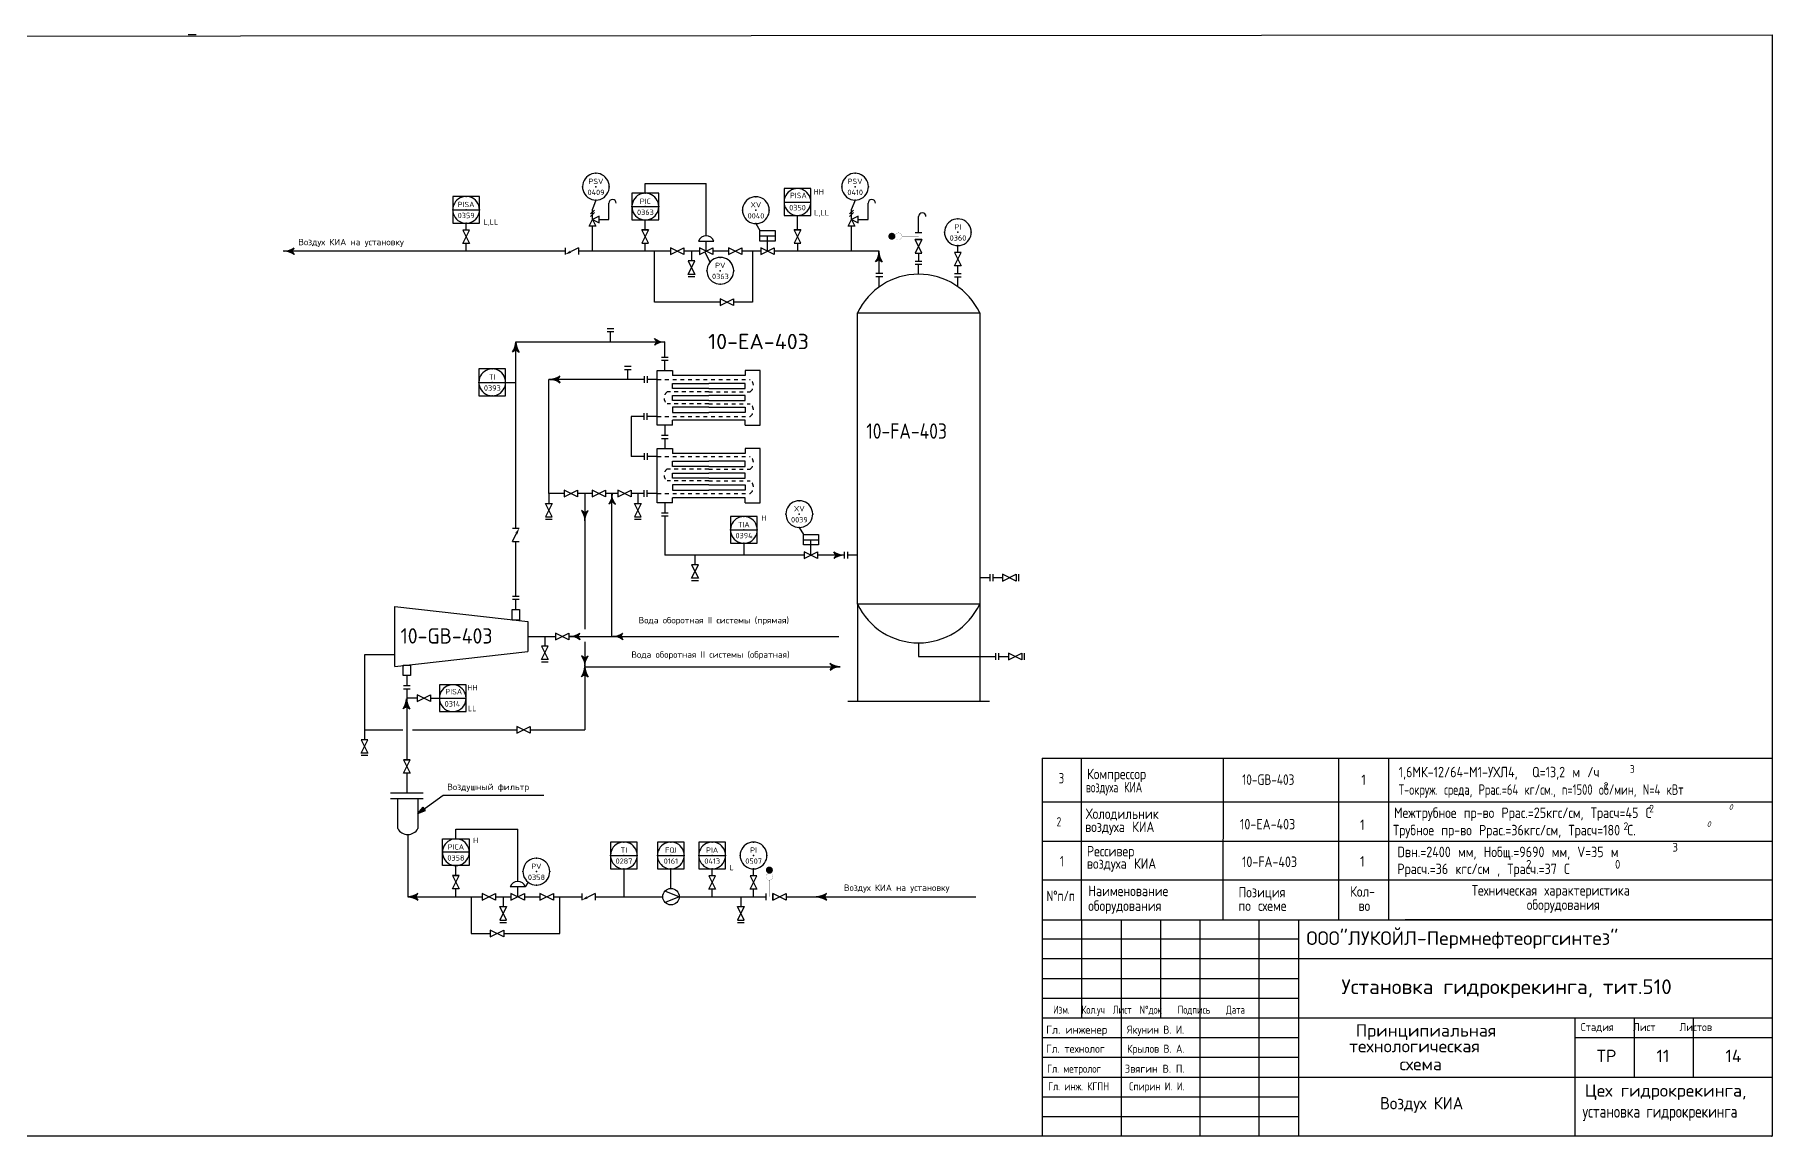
# Model space of a CAD drawing. Extents: x 181 to 450, y 167 to 368.
# Drawn here: x 228.41 to 273.69, y 171.86 to 200.56 of the extents above; entities that cross this region are included whole.
import ezdxf
from ezdxf.enums import TextEntityAlignment as Align

# ---------------------------------------------------------------- set-up
doc = ezdxf.new("R2010")
doc.units = 0
doc.linetypes.add('DASH', pattern=[0.15625, 0.09375, -0.0625])
doc.linetypes.add('DASHS', pattern=[0.375, 0.25, -0.125])
doc.layers.get('0').update_dxf_attribs({"linetype": 'CONTINUOUS'})
for name, color, linetype in [('1', 2, 'CONTINUOUS'), ('3', 7, 'DASHS'), ('CORPORATSERV', 3, 'CONTINUOUS'), ('IN-ATTRIBS', 7, 'CONTINUOUS'), ('IN-SOFTWARE', 7, 'CONTINUOUS'), ('IN-TEXT', 1, 'CONTINUOUS')]:
    doc.layers.add(name, color=color, linetype=linetype)
doc.styles.add('ATTRIBS', font='SIMPLEX', dxfattribs={"width": 0.8, "height": 0.125})
doc.styles.add('NARROW', font='simplex', dxfattribs={"width": 0.75, "height": 0.1})
doc.styles.add('S1', font='SIMPLEX.shx')
doc.styles.add('SIMPLEX', font='SIMPLEX')
doc.styles.get("Standard").update_dxf_attribs({"font": 'ISOCP'})
doc.styles.add('STYLE', font='txt.shx', dxfattribs={"width": 0.8, "height": 4})

# ---------------------------------------------------------------- blocks, each defined once
blk = doc.blocks.new('PI35')
at = {"layer": 'IN-ATTRIBS'}
for p in [(-0.25, 0), (0, 0.25), (0, 0), (0.25, 0), (0, -0.25)]:
    blk.add_point(p, dxfattribs=at)
at = {"layer": 'IN-ATTRIBS', "flags": 1}
for tag, style, width, p in [('IDNUM', 'ATTRIBS', 0.8, (0.009, 0.584)), ('DWGNO', 'ATTRIBS', 0.8, (0.003, 0.447)), ('FILENO', 'ATTRIBS', 0.8, (-0.003, 0.311)), ('LOC', 'ATTRIBS', 0.8, (-0.08, -0.422)), ('INSTALL', 'ATTRIBS', 0.8, (-0.087, -0.699)), ('SIG', 'ATTRIBS', 0.8, (-0.087, -0.563)), ('DATE', 'ATTRIBS', 0.8, (-0.088, -0.969)), ('SERV', 'ATTRIBS', 0.8, (-0.083, -0.838)), ('CSYS', 'NARROW', 0.75, (-0.087, -1.243)), ('DES', 'NARROW', 0.75, (-0.087, -1.102))]:
    blk.add_attdef(tag, text='', height=0.1, dxfattribs=dict(at, style=style, width=width)).set_placement(p, align=Align.CENTER)
at = {"layer": 'IN-ATTRIBS', "style": 'ATTRIBS', "flags": 1}
blk.add_attdef('SYSCDI', text='', height=0.1, dxfattribs=at).set_placement((-0.312, 0.312), align=Align.RIGHT)
at = {"layer": 'IN-ATTRIBS', "style": 'S1'}
for tag, p in [('XT', (0.324, 0.257)), ('A1', (0.323, 0.115)), ('A2', (0.323, -0.035)), ('A3', (0.323, -0.185)), ('RES', (0.323, -0.342))]:
    blk.add_attdef(tag, p, '', height=0.1, dxfattribs=at)
at = {"layer": 'IN-ATTRIBS', "style": 'ATTRIBS'}
blk.add_attdef('SYSCDV', text='', height=0.1, dxfattribs=at).set_placement((-0.312, 0.141), align=Align.RIGHT)
at = {"layer": 'IN-ATTRIBS', "style": 'S1'}
for tag, p in [('INSTTYPE', (0, 0.05)), ('TAGNUM', (0.002, -0.156)), ('MD', (0.402, -0.565)), ('SZ', (0.402, -0.696))]:
    blk.add_attdef(tag, text='', height=0.1, dxfattribs=at).set_placement(p, align=Align.CENTER)
blk = doc.blocks.new('PI29')
at = {"layer": 'IN-ATTRIBS'}
for p in [(-0.25, 0), (0, 0.25), (0, 0), (0.25, 0), (0, -0.25)]:
    blk.add_point(p, dxfattribs=at)
at = {"layer": 'IN-ATTRIBS', "flags": 1}
for tag, style, width, p in [('IDNUM', 'ATTRIBS', 0.8, (0.009, 0.584)), ('DWGNO', 'ATTRIBS', 0.8, (0.003, 0.447)), ('FILENO', 'ATTRIBS', 0.8, (-0.003, 0.311)), ('LOC', 'ATTRIBS', 0.8, (-0.08, -0.422)), ('INSTALL', 'ATTRIBS', 0.8, (-0.087, -0.699)), ('SIG', 'ATTRIBS', 0.8, (-0.087, -0.563)), ('DATE', 'ATTRIBS', 0.8, (-0.088, -0.969)), ('SERV', 'ATTRIBS', 0.8, (-0.083, -0.838)), ('CSYS', 'NARROW', 0.75, (-0.087, -1.243)), ('DES', 'NARROW', 0.75, (-0.087, -1.102))]:
    blk.add_attdef(tag, text='', height=0.1, dxfattribs=dict(at, style=style, width=width)).set_placement(p, align=Align.CENTER)
at = {"layer": 'IN-ATTRIBS', "style": 'ATTRIBS', "flags": 1}
blk.add_attdef('SYSCDI', text='', height=0.1, dxfattribs=at).set_placement((-0.312, 0.312), align=Align.RIGHT)
at = {"layer": 'IN-ATTRIBS', "style": 'S1'}
for tag, p in [('XT', (0.324, 0.257)), ('A1', (0.323, 0.115)), ('A2', (0.323, -0.035)), ('A3', (0.323, -0.185)), ('RES', (0.323, -0.342))]:
    blk.add_attdef(tag, p, '', height=0.1, dxfattribs=at)
at = {"layer": 'IN-ATTRIBS', "style": 'ATTRIBS'}
blk.add_attdef('SYSCDV', text='', height=0.1, dxfattribs=at).set_placement((-0.312, 0.141), align=Align.RIGHT)
at = {"layer": 'IN-ATTRIBS', "style": 'S1'}
for tag, p in [('INSTTYPE', (0, 0.05)), ('TAGNUM', (0.002, -0.156)), ('MD', (0.402, -0.565)), ('SZ', (0.402, -0.696))]:
    blk.add_attdef(tag, text='', height=0.1, dxfattribs=at).set_placement(p, align=Align.CENTER)
blk = doc.blocks.new('-ARROW')
blk.add_line((0.085, 0), (0.125, 0))
for points in [[(0.085, 0), (0, 0), (0.085, 0), (0.124, 0.025)], [(0.085, 0), (0, 0), (0.085, 0), (0.124, -0.025)]]:
    blk.add_solid(points)
blk = doc.blocks.new('PE2')
for points in [[(0, 0, 0.150368), (0.188, 0.062, 0.150368)], [(0.125, 0, 0.206864), (0.188, 0.062, 0.206864)], [(0.125, 0, -0.206864), (0.188, -0.062, -0.206864)]]:
    blk.add_lwpolyline(points, format="xyb")
blk.add_arc((-0.008, -0.336), 0.336, 54.4623, 88.6678)
for points in [[(0, 0), (0.125, 0), (0.04, 0.003), (0.141, 0.008)], [(0, 0), (0.125, 0), (0.04, -0.003), (0.141, -0.008)], [(0.04, 0.003), (0.141, 0.008), (0.079, 0.011), (0.156, 0.019)], [(0.079, 0.011), (0.156, 0.019), (0.117, 0.024), (0.169, 0.031)], [(0.117, 0.024), (0.169, 0.031), (0.154, 0.041), (0.179, 0.046)], [(0.154, 0.041), (0.179, 0.046), (0.188, 0.062)], [(0.04, -0.003), (0.141, -0.008), (0.079, -0.011), (0.156, -0.019)], [(0.079, -0.011), (0.156, -0.019), (0.117, -0.024), (0.169, -0.031)], [(0.117, -0.024), (0.169, -0.031), (0.154, -0.041), (0.179, -0.046)], [(0.154, -0.041), (0.179, -0.046), (0.188, -0.062)]]:
    blk.add_solid(points)

msp = doc.modelspace()

# ---------------------------------------------------------------- hatches: boundary and pattern name
h = msp.add_hatch(color=7)
h.paths.add_polyline_path([(238.4, 180.271), (238.569, 180.392), (238.537, 180.435)])
h.paths.add_polyline_path([(238.4, 180.271), (238.6, 180.35), (238.569, 180.392)])

# ---------------------------------------------------------------- linework, layer by layer
at = {"color": 7}
for p, q in [((232.621, 200.561), (232.41, 200.561)), ((244.325, 196.432), (244.325, 196.683)), ((244.325, 196.683), (245.91, 196.683)), ((245.91, 195.324), (245.91, 196.683)), ((243.038, 196.254), (242.947, 196.016)), ((249.791, 196.254), (249.7, 196.016)), ((242.896, 195.892), (242.998, 195.994)), ((242.896, 195.83), (242.998, 195.932)), ((242.947, 195.747), (242.947, 196.016)), ((244.325, 195.481), (244.325, 195.735)), ((247.206, 195.642), (247.312, 195.461)), ((248.29, 195.481), (248.29, 195.855)), ((249.649, 195.892), (249.751, 195.994)), ((249.649, 195.83), (249.751, 195.932)), ((249.7, 195.747), (249.7, 196.016)), ((244.325, 194.922), (244.325, 195.132)), ((246.016, 194.64), (245.874, 194.904)), ((248.29, 195.132), (248.29, 194.922)), ((240.685, 191.504), (240.952, 191.504)), ((248.338, 187.723), (248.443, 187.542)), ((246.895, 187.31), (246.895, 187.003)), ((238.378, 183.275), (238.113, 183.275)), ((238.726, 183.275), (238.958, 183.275)), ((254.667, 181.709, -0.125), (254.667, 171.861)), ((255.695, 177.503, -0.311), (255.692, 181.709, -0.115)), ((259.385, 177.503, 0.722), (259.391, 181.709, -0.082)), ((262.397, 177.503, -0.139), (262.395, 181.709, -0.055)), ((263.702, 177.503, -0.139), (263.7, 181.709, -0.043)), ((238.4, 180.271), (239.06, 180.745)), ((239.06, 180.745), (241.677, 180.745)), ((238.4, 180.271), (238.537, 180.435)), ((238.4, 180.271), (238.6, 180.35)), ((238.6, 180.35), (238.537, 180.435)), ((254.667, 180.572, -0.125), (273.691, 180.572, 0.001)), ((239.388, 179.609), (239.388, 179.86)), ((239.388, 179.86), (241, 179.86)), ((241, 178.501), (241, 179.86)), ((239.388, 178.658), (239.388, 178.912)), ((241.274, 178.478), (241.197, 178.363)), ((243.766, 178.828), (243.766, 178.099)), ((244.989, 178.317), (244.989, 178.828)), ((254.667, 178.539, -0.139), (273.691, 178.539, -0.31)), ((239.388, 178.099), (239.388, 178.309)), ((254.667, 177.503, -0.139), (273.691, 177.506, 0.001)), ((254.667, 177.503, -0.139), (273.691, 177.503, -0.139)), ((258.781, 171.861, 0.861), (258.781, 177.506, 0.861)), ((260.323, 171.861, 0.861), (260.323, 177.506, 0.861)), ((261.351, 171.861, 0.861), (261.351, 177.506, 0.861)), ((273.691, 177.503, -0.139), (264.128, 177.503, -0.139)), ((254.667, 177.002, 0.861), (261.351, 177.002, 0.861)), ((254.667, 176.488, 0.861), (273.691, 176.488, 0.861)), ((254.667, 175.974, 0.861), (261.351, 175.974, 0.861)), ((254.667, 175.46, 0.861), (261.351, 175.46, 0.861)), ((254.667, 174.946, 0.861), (273.691, 174.946, 0.861)), ((268.55, 174.946, 0.861), (268.55, 171.861, 0.861)), ((270.092, 174.946, 0.861), (270.092, 173.403, 0.861)), ((271.635, 174.946, 0.861), (271.635, 173.403, 0.861)), ((254.667, 174.431, 0.861), (261.351, 174.431, 0.861)), ((268.55, 174.431, 0.861), (273.691, 174.431, 0.861)), ((254.667, 173.917, 0.861), (261.351, 173.917, 0.861)), ((254.667, 173.403, 0.861), (273.691, 173.403, 0.861)), ((254.667, 172.889, 0.861), (261.351, 172.889, 0.861)), ((254.667, 172.375, 0.861), (261.351, 172.375, 0.861)), ((273.673, 171.861), (273.691, 171.861))]:
    msp.add_line(p, q, dxfattribs=at)
at = {"color": 5}
for p, q in [((243.376, 195.747), (243.376, 196.174)), ((250.13, 195.747), (250.13, 196.174)), ((243.121, 195.747), (243.376, 195.747)), ((249.875, 195.747), (250.13, 195.747)), ((251.447, 195.397), (251.447, 195.824)), ((242.947, 194.922), (242.947, 195.573)), ((249.7, 194.922), (249.7, 195.573)), ((244.568, 193.592), (244.568, 194.922)), ((247.118, 194.922), (247.118, 193.592)), ((251.447, 194.874), (251.447, 194.664)), ((246.276, 193.592), (244.568, 193.592)), ((247.118, 193.592), (246.625, 193.592)), ((241.811, 188.606), (241.811, 191.58)), ((244.296, 191.58), (241.811, 191.58)), ((244.296, 190.616), (243.955, 190.616)), ((243.955, 190.616), (243.955, 189.57)), ((244.296, 189.57), (243.955, 189.57)), ((242.21, 188.606), (241.811, 188.606)), ((242.942, 188.606), (242.559, 188.606)), ((242.75, 188.606), (242.75, 185.071)), ((243.607, 188.606), (243.29, 188.606)), ((243.448, 188.606), (243.448, 184.883)), ((244.296, 188.606), (243.955, 188.606)), ((241.266, 184.883), (241.981, 184.883)), ((242.33, 184.883), (249.369, 184.883)), ((242.75, 184.745), (242.75, 182.448)), ((237.796, 184.405), (237.008, 184.405)), ((237.008, 184.405), (237.008, 183.426)), ((251.447, 184.716), (251.447, 184.357)), ((251.447, 184.357), (253.187, 184.357)), ((242.75, 184.096), (249.401, 184.096)), ((237.008, 183.426), (237.008, 182.448)), ((237.008, 182.448), (238.006, 182.448)), ((238.254, 182.448), (240.977, 182.448)), ((241.326, 182.448), (242.75, 182.448)), ((239.791, 178.099), (239.791, 177.144)), ((242.098, 177.144), (242.098, 178.099)), ((245.208, 178.099), (244.836, 178.248)), ((245.208, 178.099), (244.841, 177.952)), ((239.791, 177.144), (240.285, 177.144)), ((240.634, 177.144), (242.098, 177.144))]:
    msp.add_line(p, q, dxfattribs=at)
at = {"linetype": 'Continuous'}
for p, q in [((243.976, 196.083), (244.674, 196.083)), ((247.942, 196.203), (248.639, 196.203)), ((239.306, 196), (240.003, 196)), ((239.988, 191.504), (240.685, 191.504)), ((246.546, 187.659), (247.244, 187.659)), ((238.958, 183.275), (239.655, 183.275)), ((239.736, 179.26), (239.039, 179.26)), ((243.417, 179.177), (244.114, 179.177)), ((244.64, 179.177), (245.338, 179.177)), ((245.717, 179.177), (246.415, 179.177))]:
    msp.add_line(p, q, dxfattribs=at)
at = {"color": 7, "linetype": 'Continuous'}
for p, q in [((239.655, 195.471), (239.655, 195.651)), ((239.655, 194.922), (239.655, 195.122)), ((252.47, 194.885), (252.47, 195.066)), ((252.47, 194.337), (252.47, 194.537)), ((246.066, 178.648), (246.066, 178.829)), ((247.145, 178.648), (247.145, 178.828)), ((246.066, 178.099), (246.066, 178.299)), ((247.145, 178.099), (247.145, 178.299)), ((255.695, 177.506), (255.695, 174.946)), ((256.724, 177.506), (256.724, 171.861)), ((257.752, 177.506), (257.752, 174.946))]:
    msp.add_line(p, q, dxfattribs=at)
at = {"color": 2}
for p, q in [((242.859, 195.573), (242.947, 195.747)), ((243.121, 195.834), (242.947, 195.747)), ((242.947, 195.747), (243.034, 195.573)), ((242.947, 195.747), (243.121, 195.66)), ((243.121, 195.66), (243.121, 195.834)), ((249.613, 195.573), (249.7, 195.747)), ((249.875, 195.834), (249.7, 195.747)), ((249.7, 195.747), (249.875, 195.66)), ((249.7, 195.747), (249.787, 195.573)), ((249.875, 195.66), (249.875, 195.834)), ((243.034, 195.573), (242.859, 195.573)), ((244.412, 195.481), (244.238, 195.481)), ((245.713, 195.186), (246.107, 195.186)), ((245.91, 194.922), (245.91, 195.186)), ((247.312, 195.324), (247.706, 195.324)), ((247.509, 194.922), (247.509, 195.324)), ((248.378, 195.481), (248.203, 195.481)), ((249.787, 195.573), (249.613, 195.573)), ((251.534, 195.397), (251.359, 195.397)), ((251.534, 195.223), (251.359, 195.223)), ((242.234, 195.009), (242.234, 194.835)), ((242.583, 195.009), (242.583, 194.835)), ((245.532, 194.922), (245.532, 194.667)), ((250.511, 194.337), (250.336, 194.337)), ((250.511, 194.256), (250.336, 194.256)), ((250.423, 193.995), (250.423, 194.256)), ((251.359, 194.664), (251.534, 194.664)), ((251.359, 194.584), (251.534, 194.584)), ((251.447, 194.322), (251.447, 194.584)), ((252.383, 194.337), (252.557, 194.337)), ((252.383, 194.256), (252.557, 194.256)), ((252.47, 193.995), (252.47, 194.256)), ((243.505, 192.899), (243.33, 192.899)), ((243.505, 192.819), (243.33, 192.819)), ((243.418, 192.557), (243.418, 192.819)), ((244.921, 192.151), (244.747, 192.151)), ((244.921, 192.071), (244.747, 192.071)), ((244.834, 191.809), (244.834, 192.071)), ((243.785, 191.922), (243.959, 191.922)), ((243.785, 191.842), (243.959, 191.842)), ((243.872, 191.58), (243.872, 191.842)), ((244.296, 191.667), (244.296, 191.493)), ((244.377, 191.667), (244.377, 191.493)), ((244.638, 191.58), (244.377, 191.58)), ((244.296, 190.529), (244.296, 190.703)), ((244.377, 190.529), (244.377, 190.703)), ((244.638, 190.616), (244.377, 190.616)), ((244.834, 190.387), (244.834, 190.126)), ((244.747, 190.126), (244.921, 190.126)), ((244.747, 190.045), (244.921, 190.045)), ((244.834, 190.045), (244.834, 189.784)), ((244.296, 189.657), (244.296, 189.483)), ((244.377, 189.657), (244.377, 189.483)), ((244.638, 189.57), (244.377, 189.57)), ((241.811, 188.606), (241.811, 188.351)), ((244.126, 188.606), (244.126, 188.351)), ((244.296, 188.519), (244.296, 188.693)), ((244.377, 188.519), (244.377, 188.693)), ((244.638, 188.606), (244.377, 188.606)), ((244.834, 188.362), (244.834, 188.1)), ((244.921, 188.1), (244.747, 188.1)), ((244.921, 188.02), (244.747, 188.02)), ((240.865, 187.708), (241.039, 187.708)), ((240.865, 187.36), (241.039, 187.36)), ((245.619, 187.003), (245.619, 186.748)), ((248.443, 187.405), (248.837, 187.405)), ((248.64, 187.003), (248.64, 187.405)), ((249.511, 187.09), (249.511, 186.916)), ((249.592, 187.09), (249.592, 186.916)), ((249.853, 187.003), (249.592, 187.003)), ((253.04, 186.416), (253.301, 186.416)), ((253.301, 186.503), (253.301, 186.328)), ((253.382, 186.503), (253.382, 186.328)), ((253.382, 186.416), (253.637, 186.416)), ((241.039, 185.924), (240.865, 185.924)), ((241.039, 185.844), (240.865, 185.844)), ((240.952, 185.582), (240.952, 185.844)), ((241.704, 184.883), (241.704, 184.628)), ((253.187, 184.357), (253.449, 184.357)), ((253.449, 184.444), (253.449, 184.27)), ((253.529, 184.444), (253.529, 184.27)), ((253.529, 184.357), (253.785, 184.357)), ((238.113, 183.863), (238.113, 183.602)), ((238.026, 183.602), (238.2, 183.602)), ((238.026, 183.521), (238.2, 183.521)), ((237.008, 182.448), (237.008, 182.193)), ((238.026, 181.671), (238.2, 181.671)), ((239.301, 178.658), (239.475, 178.658)), ((240.622, 178.099), (240.622, 177.844)), ((241.197, 178.363), (240.803, 178.363)), ((241, 178.099), (241, 178.363)), ((242.669, 178.186), (242.669, 178.012)), ((243.017, 178.186), (243.017, 178.012)), ((246.817, 178.099), (246.817, 177.844)), ((247.471, 178.012), (247.471, 178.186)), ((247.645, 178.012), (247.645, 178.186))]:
    msp.add_line(p, q, dxfattribs=at)
at = {"color": 3}
for p, q in [((242.234, 194.922), (234.886, 194.922)), ((244.98, 194.922), (242.583, 194.922)), ((245.735, 194.922), (245.329, 194.922)), ((246.49, 194.922), (246.084, 194.922)), ((247.334, 194.922), (246.839, 194.922)), ((250.423, 194.922), (247.683, 194.922)), ((250.423, 194.337), (250.423, 194.922)), ((240.952, 187.708), (240.952, 192.557)), ((240.952, 192.557), (244.834, 192.557)), ((244.834, 192.151), (244.834, 192.557)), ((244.834, 188.02), (244.834, 187.003)), ((240.952, 185.924), (240.952, 187.36)), ((248.466, 187.003), (244.834, 187.003)), ((249.511, 187.003), (248.815, 187.003)), ((238.113, 183.521), (238.113, 181.671)), ((238.113, 181.322), (238.113, 180.805)), ((238.136, 179.721), (238.136, 178.099)), ((238.136, 178.099), (240.07, 178.099)), ((240.419, 178.099), (240.825, 178.099)), ((241.174, 178.099), (241.58, 178.099)), ((241.929, 178.099), (242.669, 178.099)), ((243.017, 178.099), (244.779, 178.099)), ((245.209, 178.1), (247.471, 178.099)), ((247.994, 178.099), (252.936, 178.099))]:
    msp.add_line(p, q, dxfattribs=at)
at = {"color": 2, "linetype": 'Continuous'}
for p, q in [((242.583, 195.009), (242.39, 194.914)), ((245.619, 194.255), (245.445, 194.255)), ((241.724, 187.939), (241.898, 187.939)), ((244.039, 187.939), (244.213, 187.939)), ((240.865, 187.36), (240.96, 187.553)), ((245.707, 186.336), (245.532, 186.336)), ((254.049, 186.503), (254.049, 186.328)), ((254.197, 184.444), (254.197, 184.27)), ((241.791, 184.216), (241.616, 184.216)), ((237.096, 181.781), (236.921, 181.781)), ((243.017, 178.186), (242.824, 178.091)), ((240.535, 177.432), (240.709, 177.432)), ((246.73, 177.432), (246.904, 177.432))]:
    msp.add_line(p, q, dxfattribs=at)
at = {"color": 6}
for p, q in [((244.638, 190.387), (244.638, 191.809)), ((244.638, 191.809), (245.03, 191.809)), ((245.03, 191.809), (245.03, 191.68)), ((246.927, 191.68), (245.03, 191.68)), ((246.927, 191.809), (246.927, 191.68)), ((247.318, 191.809), (246.927, 191.809)), ((247.318, 190.387), (247.318, 191.809)), ((245.031, 191.476), (245.978, 191.476)), ((245.031, 191.34), (245.031, 191.476)), ((245.978, 191.34), (245.031, 191.34)), ((245.031, 191.166), (245.978, 191.166)), ((245.031, 191.03), (245.031, 191.166)), ((246.926, 191.476), (245.978, 191.476)), ((245.978, 191.34), (246.926, 191.34)), ((246.926, 191.166), (245.978, 191.166)), ((246.926, 191.34), (246.926, 191.476)), ((246.926, 191.03), (246.926, 191.166)), ((245.978, 191.03), (245.031, 191.03)), ((245.978, 190.856), (245.031, 190.856)), ((245.031, 190.856), (245.031, 190.72)), ((245.031, 190.72), (245.978, 190.72)), ((245.978, 191.03), (246.926, 191.03)), ((245.978, 190.856), (246.926, 190.856)), ((246.926, 190.72), (245.978, 190.72)), ((246.926, 190.856), (246.926, 190.72)), ((245.03, 190.387), (244.638, 190.387)), ((246.927, 190.516), (245.03, 190.516)), ((245.03, 190.387), (245.03, 190.516)), ((246.927, 190.387), (246.927, 190.516)), ((246.927, 190.387), (247.318, 190.387)), ((244.638, 189.784), (245.03, 189.784)), ((244.638, 188.362), (244.638, 189.784)), ((245.03, 189.784), (245.03, 189.654)), ((247.318, 189.784), (246.927, 189.784)), ((246.927, 189.784), (246.927, 189.654)), ((247.318, 188.362), (247.318, 189.784)), ((246.927, 189.654), (245.03, 189.654)), ((245.031, 189.315), (245.031, 189.451)), ((245.031, 189.451), (245.978, 189.451)), ((245.978, 189.315), (245.031, 189.315)), ((246.926, 189.451), (245.978, 189.451)), ((245.978, 189.315), (246.926, 189.315)), ((246.926, 189.315), (246.926, 189.451)), ((245.031, 189.005), (245.031, 189.141)), ((245.031, 189.141), (245.978, 189.141)), ((245.978, 189.005), (245.031, 189.005)), ((245.031, 188.831), (245.031, 188.695)), ((245.978, 188.831), (245.031, 188.831)), ((246.926, 189.141), (245.978, 189.141)), ((245.978, 189.005), (246.926, 189.005)), ((245.978, 188.831), (246.926, 188.831)), ((246.926, 189.005), (246.926, 189.141)), ((246.926, 188.831), (246.926, 188.695)), ((245.03, 188.362), (244.638, 188.362)), ((246.927, 188.491), (245.03, 188.491)), ((245.03, 188.362), (245.03, 188.491)), ((245.031, 188.695), (245.978, 188.695)), ((246.926, 188.695), (245.978, 188.695)), ((246.927, 188.362), (246.927, 188.491)), ((246.927, 188.362), (247.318, 188.362)), ((237.796, 185.667), (241.266, 185.275)), ((237.796, 184.099), (237.796, 185.667)), ((249.853, 185.724), (249.853, 183.199)), ((253.04, 185.724), (253.04, 183.199)), ((241.266, 185.275), (241.266, 184.491)), ((237.796, 184.099), (241.266, 184.491)), ((249.601, 183.199), (253.292, 183.199)), ((237.687, 180.805), (238.539, 180.805)), ((237.687, 180.665), (238.539, 180.665)), ((237.873, 180.665), (238.4, 180.665)), ((237.873, 179.876), (237.873, 180.665)), ((238.4, 180.665), (238.4, 179.876))]:
    msp.add_line(p, q, dxfattribs=at)
at = {"color": 5, "linetype": 'DASH'}
for p, q in [((244.638, 191.578), (247.059, 191.578)), ((245.978, 191.253), (244.898, 191.253)), ((245.978, 191.253), (247.059, 191.253)), ((244.638, 190.616), (247.059, 190.616)), ((245.978, 190.943), (244.898, 190.943)), ((245.978, 190.943), (247.059, 190.943)), ((244.638, 189.57), (247.059, 189.57)), ((245.978, 189.245), (244.898, 189.245)), ((245.978, 188.935), (244.898, 188.935)), ((245.978, 189.245), (247.059, 189.245)), ((245.978, 188.935), (247.059, 188.935)), ((244.638, 188.608), (247.059, 188.608))]:
    msp.add_line(p, q, dxfattribs=at)
msp.add_line((254.667, 179.546, -0.384), (271.407, 179.546, -0.144))
at = {"color": 7}
msp.add_lwpolyline([(273.691, 171.861), (180.598, 171.865), (180.556, 200.501), (273.691, 200.561)], close=True, dxfattribs=at)
for points in [[(248.639, 195.926), (248.639, 196.552), (247.942, 196.552), (247.942, 195.926)], [(240.003, 195.723), (240.003, 196.349), (239.306, 196.349), (239.306, 195.723)], [(244.674, 195.806), (244.674, 196.432), (243.976, 196.432), (243.976, 195.806)], [(239.306, 195.723), (239.306, 195.651), (240.003, 195.651), (240.003, 195.723)], [(243.976, 195.806), (243.976, 195.735), (244.674, 195.735), (244.674, 195.806)], [(247.942, 195.926), (247.942, 195.855), (248.639, 195.855), (248.639, 195.926)], [(240.685, 191.227), (240.685, 191.853), (239.988, 191.853), (239.988, 191.227)], [(239.988, 191.227), (239.988, 191.156), (240.685, 191.156), (240.685, 191.227)], [(247.244, 187.382), (247.244, 188.008), (246.546, 188.008), (246.546, 187.382)], [(246.546, 187.382), (246.546, 187.31), (247.244, 187.31), (247.244, 187.382)], [(239.655, 182.998), (239.655, 183.624), (238.958, 183.624), (238.958, 182.998)], [(238.958, 182.998), (238.958, 182.927), (239.655, 182.927), (239.655, 182.998)], [(239.039, 178.983), (239.039, 179.609), (239.736, 179.609), (239.736, 178.983)], [(244.114, 178.9), (244.114, 179.526), (243.417, 179.526), (243.417, 178.9)], [(245.338, 178.9), (245.338, 179.526), (244.64, 179.526), (244.64, 178.9)], [(246.415, 178.9), (246.415, 179.526), (245.717, 179.526), (245.717, 178.9)], [(239.736, 178.983), (239.736, 178.912), (239.039, 178.912), (239.039, 178.983)], [(243.417, 178.9), (243.417, 178.828), (244.114, 178.828), (244.114, 178.9)], [(244.64, 178.9), (244.64, 178.828), (245.338, 178.828), (245.338, 178.9)], [(245.717, 178.9), (245.717, 178.829), (246.415, 178.829), (246.415, 178.9)]]:
    msp.add_lwpolyline(points)
at = {"color": 2}
for points in [[(239.567, 195.471), (239.742, 195.122), (239.567, 195.122), (239.742, 195.471)], [(244.412, 195.481), (244.238, 195.132), (244.412, 195.132), (244.238, 195.481)], [(247.312, 195.461), (247.706, 195.461), (247.706, 195.186), (247.312, 195.186)], [(248.378, 195.481), (248.203, 195.132), (248.378, 195.132), (248.203, 195.481)], [(251.534, 195.223), (251.359, 194.874), (251.534, 194.874), (251.359, 195.223)], [(245.329, 194.835), (244.98, 195.009), (244.98, 194.835), (245.329, 195.009)], [(245.735, 194.835), (246.084, 195.009), (246.084, 194.835), (245.735, 195.009)], [(246.49, 194.835), (246.839, 195.009), (246.839, 194.835), (246.49, 195.009)], [(247.334, 194.835), (247.683, 195.009), (247.683, 194.835), (247.334, 195.009)], [(252.383, 194.885), (252.557, 194.537), (252.383, 194.537), (252.557, 194.885)], [(245.445, 194.667), (245.619, 194.318), (245.445, 194.318), (245.619, 194.667)], [(246.276, 193.505), (246.625, 193.679), (246.625, 193.505), (246.276, 193.679)], [(242.559, 188.519), (242.21, 188.693), (242.21, 188.519), (242.559, 188.693)], [(243.29, 188.519), (242.942, 188.693), (242.942, 188.519), (243.29, 188.693)], [(243.955, 188.519), (243.607, 188.693), (243.607, 188.519), (243.955, 188.693)], [(241.898, 188.351), (241.724, 188.002), (241.898, 188.002), (241.724, 188.351)], [(244.213, 188.351), (244.039, 188.002), (244.213, 188.002), (244.039, 188.351)], [(248.443, 187.542), (248.837, 187.542), (248.837, 187.267), (248.443, 187.267)], [(248.466, 186.916), (248.815, 187.09), (248.815, 186.916), (248.466, 187.09)], [(245.532, 186.748), (245.707, 186.399), (245.532, 186.399), (245.707, 186.748)], [(253.637, 186.328), (253.986, 186.503), (253.986, 186.328), (253.637, 186.503)], [(241.981, 184.796), (242.33, 184.97), (242.33, 184.796), (241.981, 184.97)], [(241.616, 184.628), (241.791, 184.279), (241.616, 184.279), (241.791, 184.628)], [(253.785, 184.27), (254.133, 184.444), (254.133, 184.27), (253.785, 184.444)], [(238.378, 183.188), (238.726, 183.362), (238.726, 183.188), (238.378, 183.362)], [(240.977, 182.361), (241.326, 182.535), (241.326, 182.361), (240.977, 182.535)], [(236.921, 182.193), (237.096, 181.844), (236.921, 181.844), (237.096, 182.193)], [(238.026, 181.671), (238.2, 181.322), (238.026, 181.322), (238.2, 181.671)], [(239.301, 178.658), (239.475, 178.309), (239.301, 178.309), (239.475, 178.658)], [(245.979, 178.648), (246.153, 178.299), (245.979, 178.299), (246.153, 178.648)], [(247.058, 178.648), (247.232, 178.299), (247.058, 178.299), (247.232, 178.648)], [(240.419, 178.012), (240.07, 178.186), (240.07, 178.012), (240.419, 178.186)], [(241.174, 178.012), (240.825, 178.186), (240.825, 178.012), (241.174, 178.186)], [(241.58, 178.012), (241.929, 178.186), (241.929, 178.012), (241.58, 178.186)], [(247.645, 178.012), (247.994, 178.186), (247.994, 178.012), (247.645, 178.186)], [(240.709, 177.844), (240.535, 177.495), (240.709, 177.495), (240.535, 177.844)], [(246.904, 177.844), (246.73, 177.495), (246.904, 177.495), (246.73, 177.844)], [(240.634, 177.056), (240.285, 177.231), (240.285, 177.056), (240.634, 177.231)]]:
    msp.add_lwpolyline(points, close=True, dxfattribs=at)
for points, const_width in [([(250.749, 195.356, -1), (250.749, 195.265, -1)], 0.0907), ([(250.924, 195.399, -1), (250.924, 195.221, -1)], 0.00349), ([(247.513, 178.796, 1), (247.604, 178.796, 1)], 0.0907), ([(247.469, 178.622, 1), (247.647, 178.622, 1)], 0.00349)]:
    msp.add_lwpolyline(points, format="xyb", close=True, dxfattribs=dict(at, const_width=const_width))
at = {"color": 2, "const_width": 0.00698}
for points in [[(251.011, 195.31), (251.447, 195.31)], [(247.558, 178.535), (247.558, 178.099)]]:
    msp.add_lwpolyline(points, dxfattribs=at)
at = {"color": 6}
for points in [[(249.853, 193.314), (253.04, 193.314), (253.04, 185.724), (249.853, 185.724)], [(240.856, 185.582), (241.048, 185.582), (241.048, 185.311), (240.856, 185.311)], [(238.017, 184.135), (238.209, 184.135), (238.209, 183.863), (238.017, 183.863)]]:
    msp.add_lwpolyline(points, close=True, dxfattribs=at)
at = {"color": 5}
msp.add_circle((244.994, 178.102), 0.215, dxfattribs=at)
for centre, start, end in [((243.038, 196.602), 307.3963, 232.6037), ((248.29, 196.203), 307.3963, 160.4146), ((249.791, 196.602), 307.3963, 232.6037), ((239.655, 196), 160.4146, 232.6037), ((239.655, 196), 307.3963, 160.4146), ((243.038, 196.602), 232.6037, 307.3963), ((244.325, 196.083), 160.4146, 232.6037), ((244.325, 196.083), 307.3963, 160.4146), ((247.206, 195.991), 307.3963, 232.6037), ((248.29, 196.203), 160.4146, 232.6037), ((249.791, 196.602), 232.6037, 307.3963), ((239.655, 196), 232.6037, 307.3963), ((244.325, 196.083), 232.6037, 307.3963), ((247.206, 195.991), 232.6037, 307.3963), ((248.29, 196.203), 232.6037, 307.3963), ((252.47, 195.415), 307.3963, 232.6037), ((246.279, 194.412), 307.3963, 232.6037), ((252.47, 195.415), 232.6037, 307.3963), ((246.279, 194.412), 232.6037, 307.3963), ((240.336, 191.504), 160.4146, 232.6037), ((240.336, 191.504), 307.3963, 160.4146), ((240.336, 191.504), 232.6037, 307.3963), ((248.338, 188.072), 307.3963, 232.6037), ((246.895, 187.659), 307.3963, 160.4146), ((246.895, 187.659), 160.4146, 232.6037), ((248.338, 188.072), 232.6037, 307.3963), ((246.895, 187.659), 232.6037, 307.3963), ((239.307, 183.275), 160.4146, 232.6037), ((239.307, 183.275), 307.3963, 160.4146), ((239.307, 183.275), 232.6037, 307.3963), ((239.388, 179.26), 19.5854, 232.6037), ((239.388, 179.26), 307.3963, 19.5854), ((243.766, 179.177), 307.3963, 160.4146), ((244.989, 179.177), 307.3963, 160.4146), ((246.066, 179.177), 307.3963, 160.4146), ((247.145, 179.177), 307.3963, 232.6037), ((239.388, 179.26), 232.6037, 307.3963), ((241.486, 178.755), 307.3963, 232.6037), ((243.766, 179.177), 160.4146, 232.6037), ((243.766, 179.177), 232.6037, 307.3963), ((244.989, 179.177), 160.4146, 232.6037), ((244.989, 179.177), 232.6037, 307.3963), ((246.066, 179.177), 160.4146, 232.6037), ((246.066, 179.177), 232.6037, 307.3963), ((247.145, 179.177), 232.6037, 307.3963), ((241.486, 178.755), 232.6037, 307.3963)]:
    msp.add_arc(centre, 0.349, start, end)
for centre in [(243.472, 196.174), (250.226, 196.174), (251.543, 195.824)]:
    msp.add_arc(centre, 0.0961, 0, 180, dxfattribs=at)
at = {"color": 2}
for centre in [(245.91, 195.114), (241, 178.291)]:
    msp.add_arc(centre, 0.21, 20.0525, 159.9475, dxfattribs=at)
at = {"color": 6}
for centre, radius, start, end in [((251.447, 192.559), 1.763, 25.3403, 154.6597), ((251.447, 186.479), 1.763, 205.3403, 334.6597), ((238.136, 180.022), 0.301, 209.1029, 330.8971)]:
    msp.add_arc(centre, radius, start, end, dxfattribs=at)
at = {"color": 5, "linetype": 'DASH'}
for centre, radius, start, end in [((246.942, 191.418), 0.2, 305.6941, 54.3059), ((245, 191.098), 0.186, 123.3998, 236.6002), ((246.942, 190.781), 0.2, 305.6941, 54.3059), ((246.942, 189.41), 0.2, 305.6941, 54.3059), ((245, 189.09), 0.186, 123.3998, 236.6002), ((246.942, 188.773), 0.2, 305.6941, 54.3059)]:
    msp.add_arc(centre, radius, start, end, dxfattribs=at)
at = {"layer": 'IN-SOFTWARE'}
for p, q in [((254.667, 181.709, -0.125), (273.691, 181.709, 0.047)), ((254.667, 180.572, -0.125), (273.691, 180.572, 0.047)), ((254.667, 179.546, -0.139), (273.691, 179.546, 0.033))]:
    msp.add_line(p, q, dxfattribs=at)

# ---------------------------------------------------------------- block references
at = {"color": 7, "xscale": 1.395, "yscale": 1.395, "zscale": 1.395}
for name, p, values in [('PI35', (243.038, 196.602), {'INSTTYPE': 'PSV', 'TAGNUM': '0409'}), ('PI35', (249.791, 196.602), {'INSTTYPE': 'PSV', 'TAGNUM': '0410'}), ('PI29', (244.325, 196.083), {'INSTTYPE': 'PIC', 'TAGNUM': '0363'}), ('PI35', (247.206, 195.991), {'INSTTYPE': 'XV', 'TAGNUM': '0040'}), ('PI35', (252.47, 195.415), {'INSTTYPE': 'PI', 'TAGNUM': '0360'}), ('PI35', (246.279, 194.412), {'INSTTYPE': 'PV', 'TAGNUM': '0363'}), ('PI29', (240.336, 191.504), {'INSTTYPE': 'ТI', 'TAGNUM': '0393'}), ('PI35', (248.338, 188.072), {'INSTTYPE': 'XV', 'TAGNUM': '0039'}), ('PI29', (243.766, 179.177), {'INSTTYPE': 'TI', 'TAGNUM': '0287'}), ('PI29', (244.989, 179.177), {'INSTTYPE': 'FQI', 'TAGNUM': '0161'}), ('PI35', (247.145, 179.177), {'INSTTYPE': 'PI', 'TAGNUM': '0507'}), ('PI35', (241.486, 178.755), {'INSTTYPE': 'PV', 'TAGNUM': '0358'})]:
    msp.add_blockref(name, p, dxfattribs=at).add_auto_attribs(values)
at = {"color": 7}
ref = msp.add_blockref('PI29', (239.655, 196), dxfattribs=dict(at, xscale=1.395, yscale=1.395, zscale=1.395))
ref.add_attrib('INSTTYPE', 'PISА', dxfattribs={"layer": 'IN-ATTRIBS', "height": 0.1395, "style": 'S1'}).set_placement((239.654, 196.069), align=Align.CENTER)
ref.add_attrib('TAGNUM', '0359', dxfattribs={"layer": 'IN-ATTRIBS', "height": 0.1395, "style": 'S1'}).set_placement((239.657, 195.782), align=Align.CENTER)
ref.add_attrib('RES', 'L,LL', (240.106, 195.615), dxfattribs={"layer": 'IN-ATTRIBS', "height": 0.1395, "style": 'S1'})
at = {"color": 7, "yscale": 1.395, "zscale": 1.395}
for p, xscale in [((234.916, 194.924), 1.395), ((242.359, 184.886), 1.395), ((243.478, 184.886), 1.395), ((249.401, 184.096), -1.395)]:
    msp.add_blockref('PE2', p, dxfattribs=dict(at, xscale=xscale))
at = {"color": 2, "yscale": 1.395, "zscale": 1.395}
for p, xscale, rotation in [((242.234, 194.835), -1.395, 206.9338932783205), ((241.039, 187.708), 1.395, 243.0661067216795), ((242.669, 178.012), -1.395, 206.9338932783205)]:
    msp.add_blockref('-ARROW', p, dxfattribs=dict(at, xscale=xscale, rotation=rotation))
at = {"color": 7, "yscale": 1.395, "zscale": 1.395}
for p, xscale, rotation in [((250.414, 194.908), 1.395, 270), ((240.952, 192.557), 1.395, 270), ((244.825, 192.557), 1.395, 180), ((241.839, 191.582), -1.395, 180), ((243.458, 188.592), -1.395, 90), ((242.75, 187.9), -1.395, 270), ((249.502, 187.003), 1.395, 180), ((242.75, 184.118), -1.395, 270), ((242.75, 184.096), 1.395, 270), ((238.103, 183.261), 1.395, 270), ((238.136, 178.099), -1.395, 180), ((248.781, 178.099), -1.395, 180)]:
    msp.add_blockref('PE2', p, dxfattribs=dict(at, xscale=xscale, rotation=rotation))
at = {"color": 7}
ref = msp.add_blockref('PI29', (246.895, 187.659), dxfattribs=dict(at, xscale=1.395, yscale=1.395, zscale=1.395))
ref.add_attrib('INSTTYPE', 'ТIA', dxfattribs={"layer": 'IN-ATTRIBS', "height": 0.1395, "style": 'S1'}).set_placement((246.895, 187.729), align=Align.CENTER)
ref.add_attrib('TAGNUM', '0394', dxfattribs={"layer": 'IN-ATTRIBS', "height": 0.1395, "style": 'S1'}).set_placement((246.898, 187.441), align=Align.CENTER)
ref.add_attrib('A1', 'H', (247.346, 187.897), dxfattribs={"layer": 'IN-ATTRIBS', "height": 0.14, "style": 'S1'})
ref = msp.add_blockref('PI29', (239.388, 179.26), dxfattribs=dict(at, xscale=1.395, yscale=1.395, zscale=1.395))
ref.add_attrib('INSTTYPE', 'PICA', dxfattribs={"layer": 'IN-ATTRIBS', "height": 0.1395, "style": 'S1'}).set_placement((239.387, 179.33), align=Align.CENTER)
ref.add_attrib('TAGNUM', '0358', dxfattribs={"layer": 'IN-ATTRIBS', "height": 0.1395, "style": 'S1'}).set_placement((239.39, 179.043), align=Align.CENTER)
ref.add_attrib('A1', 'H', (239.839, 179.499), dxfattribs={"layer": 'IN-ATTRIBS', "height": 0.14, "style": 'S1'})
ref = msp.add_blockref('PI29', (246.066, 179.177), dxfattribs=dict(at, xscale=1.395, yscale=1.395, zscale=1.395))
ref.add_attrib('INSTTYPE', 'PIA', dxfattribs={"layer": 'IN-ATTRIBS', "height": 0.1395, "style": 'S1'}).set_placement((246.066, 179.247), align=Align.CENTER)
ref.add_attrib('TAGNUM', '0413', dxfattribs={"layer": 'IN-ATTRIBS', "height": 0.1395, "style": 'S1'}).set_placement((246.069, 178.96), align=Align.CENTER)
ref.add_attrib('RES', 'L', (246.517, 178.793), dxfattribs={"layer": 'IN-ATTRIBS', "height": 0.14, "style": 'S1'})

# ---------------------------------------------------------------- texts
at = {"linetype": 'Continuous', "style": 'SIMPLEX', "width": 0.917289}
for p in [(248.71, 196.394), (239.687, 183.476)]:
    msp.add_text('HH', height=0.1453, dxfattribs=at).set_placement(p)
at = {"linetype": 'DASH', "style": 'SIMPLEX', "width": 0.917289}
for s, p in [('0350', (248.075, 195.984)), ('PISA', (248.094, 196.302)), ('PISA', (239.114, 183.372)), ('0314', (239.096, 183.055))]:
    msp.add_text(s, height=0.1453, dxfattribs=at).set_placement(p)
at = {"style": 'SIMPLEX', "width": 0.917289}
for s, p in [('L,LL', (248.725, 195.854)), ('LL', (239.703, 182.936))]:
    msp.add_text(s, height=0.1453, dxfattribs=at).set_placement(p)
at = {"color": 1, "linetype": 'Continuous', "style": 'S1'}
for s, p in [('Воздух КИА на установку', (235.282, 195.076)), ('Вода оборотная II системы (прямая)', (244.149, 185.223)), ('Вода оборотная II системы (обратная)', (243.962, 184.327)), ('Воздушный фильтр', (239.164, 180.878)), ('Воздух КИА на установку', (249.5, 178.253))]:
    msp.add_text(s, height=0.1674, dxfattribs=at).set_placement(p)
at = {"color": 4, "linetype": 'Continuous', "ltscale": 2, "style": 'S1'}
msp.add_text('10-EA-403', height=0.4, dxfattribs=at).set_placement((245.962, 192.368))
for s, width, p in [('10-FA-403', 0.8, (250.084, 190.035)), ('10-GB-403', 0.9, (237.947, 184.697))]:
    msp.add_text(s, height=0.4, dxfattribs=dict(at, width=width)).set_placement(p)
at = {"layer": '1', "color": 7, "style": 'S1'}
msp.add_text('ООО"ЛУКОЙЛ-Пермнефтеоргсинтез"', height=0.35601, dxfattribs=at).set_placement((261.552, 176.845))
at = {"layer": '3', "color": 7, "linetype": 'ByBlock', "oblique": 15}
for p in [(272.557, 180.365, -0.832), (271.983, 179.92, -0.832)]:
    msp.add_text('0', height=0.145, dxfattribs=at).set_placement(p)
at = {"layer": 'CORPORATSERV', "color": 7}
for s, height, style, width, p in [('3', 0.273, 'STYLE', 0.7, (255.1, 181.055, -0.125)), ('Компрессор', 0.2732, 'STYLE', 0.8, (255.836, 181.163, -0.125)), ('10-GВ-403', 0.2732, 'STYLE', 0.75, (259.878, 181.016, -0.125)), ('1', 0.273, 'STYLE', 0.8, (262.985, 181.013, -0.265)), ('1,6МК-12/64-М1-УХЛ4,  Q=13,2 м /ч', 0.27315, 'STYLE', 0.8, (263.957, 181.214, -0.125)), ('воздуха КИА', 0.27315, 'STYLE', 0.65, (255.806, 180.819, -0.125)), ('Т-окруж. среда, Ррас.=64 кг/см., n=1500 об/мин, N=4 кВт', 0.27315, 'STYLE', 0.7, (263.957, 180.756, -0.125)), ('Холодильник ', 0.27315, 'STYLE', 0.8, (255.806, 180.128, -1.425)), (' Межтрубное пр-во Ррас.=25кгс/см, Трасч=45 С', 0.27315, 'STYLE', 0.8, (263.646, 180.153, -0.953)), ('2', 0.24, 'STYLE', 0.7, (255.044, 179.935, -0.953)), ('воздуха КИА', 0.27315, 'STYLE', 0.8, (255.785, 179.786, -1.425)), ('10-ЕА-403', 0.2732, 'STYLE', 0.8, (259.822, 179.855, -1.425)), ('1', 0.273, 'STYLE', 0.8, (262.953, 179.84, -0.269)), (' Трубное пр-во Ррас.=36кгс/см, Трасч=180 С.', 0.27315, 'STYLE', 0.8, (263.62, 179.701, -0.953)), ('Рессивер', 0.2732, 'STYLE', 0.8, (255.832, 179.152, -0.455)), ('Dвн.=2400 мм, Нобщ.=9690 мм, V=35 м', 0.27315, 'STYLE', 0.8, (263.923, 179.132, -0.285)), ('1', 0.273, 'STYLE', 0.7, (255.131, 178.892, -0.139)), ('воздуха КИА', 0.27315, 'STYLE', 0.8, (255.832, 178.83, -0.455)), ('10-FA-403', 0.2732, 'STYLE', 0.8, (259.874, 178.876, 0.576)), ('1', 0.273, 'STYLE', 0.8, (262.952, 178.887, -0.279)), ('Ррасч.=36 кгс/см , Трасч.=37 С', 0.27315, 'STYLE', 0.8, (263.923, 178.69, -0.285)), ('Техническая характеристика', 0.27315, 'STYLE', 0.8, (265.862, 178.132, -1)), ('N%%dп/п', 0.2732, 'STYLE', 0.7, (254.782, 177.986, -1)), ('оборудования', 0.27315, 'STYLE', 0.8, (255.867, 177.731, -1)), ('Наименование', 0.27315, 'STYLE', 0.8, (255.867, 178.116, -1)), ('Позиция', 0.2732, 'STYLE', 0.8, (259.783, 178.083, -1)), ('Кол-', 0.2732, 'STYLE', 0.8, (262.693, 178.1, -1)), ('оборудования', 0.27315, 'STYLE', 0.8, (267.294, 177.758, -1)), ('по схеме', 0.2732, 'STYLE', 0.8, (259.783, 177.731, -1)), ('во', 0.2732, 'STYLE', 0.8, (262.909, 177.731, -1)), ('Изм.   Кол.уч  Лист  N%%dдок    Подпись    Дата', 0.20855, 'S1', 0.75, (254.952, 175.054)), ('Стадия    Лист     Листов', 0.20855, 'S1', 0.9, (268.699, 174.601, 0.861)), ('Гл. инженер', 0.20855, 'S1', 0.95, (254.769, 174.533)), ('Якунин В. И.', 0.20855, 'S1', 0.85, (256.878, 174.533)), ('Гл. технолог', 0.20855, 'S1', 0.9, (254.769, 174.037)), ('Крылов В. А.', 0.20855, 'S1', 0.85, (256.878, 174.037)), ('Гл. метролог', 0.20855, 'S1', 0.8, (254.795, 173.516)), ('Звягин В. П.', 0.20855, 'S1', 0.9, (256.822, 173.516)), ('Гл. инж. КГПН', 0.20855, 'S1', 0.8, (254.821, 173.057)), ('Спирин И. И.', 0.20855, 'S1', 0.8, (256.93, 173.057)), ('Воздух КИА', 0.3219, 'S1', 0.9, (263.474, 172.561, 0.861)), ('установка гидрокрекинга', 0.32192, 'S1', 0.75, (268.747, 172.345))]:
    msp.add_text(s, height=height, dxfattribs=dict(at, style=style, width=width)).set_placement(p)
at = {"layer": 'CORPORATSERV', "color": 7, "style": 'S1'}
for s, height, p in [('Установка гидрокрекинга, тит.510', 0.38307, (262.465, 175.565)), ('Принципиальная', 0.32192, (262.839, 174.456)), ('технологическая ', 0.32192, (262.664, 174.047)), ('ТР', 0.3219, (269.117, 173.793)), ('11', 0.3219, (270.675, 173.793)), ('14', 0.3219, (272.471, 173.793)), ('схема', 0.3219, (263.98, 173.579)), ('Цех гидрокрекинга,', 0.32192, (268.805, 172.892))]:
    msp.add_text(s, height=height, dxfattribs=at).set_placement(p)
at = {"layer": 'IN-TEXT', "color": 7}
for s, height, p in [('3', 0.2, (269.982, 181.33, -0.125)), ('2', 0.2, (269.3, 180.885, -0.125)), ('2', 0.2, (270.486, 180.297, -0.953)), ('2', 0.2, (269.816, 179.84, -0.953)), ('3', 0.227, (271.091, 179.277, -0.285)), ('2', 0.227, (267.277, 178.832, -0.285)), ('0', 0.227, (269.594, 178.832, -0.285))]:
    msp.add_text(s, height=height, dxfattribs=at).set_placement(p)

doc.saveas('drawing.dxf')
